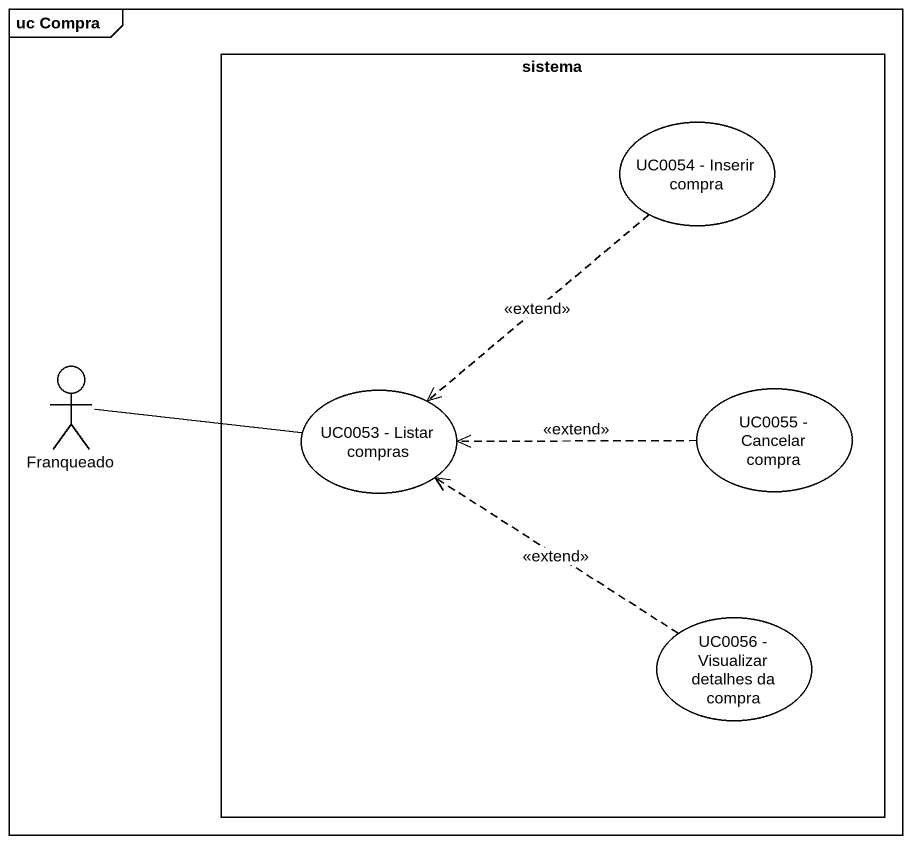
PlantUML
@startuml
mainframe uc Compra
rectangle sistema {
  usecase "UC0054 - Inserir compra" as UC0054_Inserir_compra
  usecase "UC0053 - Listar compras" as UC0053_Listar_compras
  usecase "UC0055 - Cancelar compra" as UC0055_Cancelar_compra
  usecase "UC0056 - Visualizar detalhes da compra" as UC0056_Visualizar_detalhes
}
actor Franqueado
UC0054_Inserir_compra ..> UC0053_Listar_compras : <<extend>>
Franqueado -right- UC0053_Listar_compras
UC0055_Cancelar_compra .left.> UC0053_Listar_compras : <<extend>>
UC0056_Visualizar_detalhes .up.> UC0053_Listar_compras : <<extend>>
@enduml
